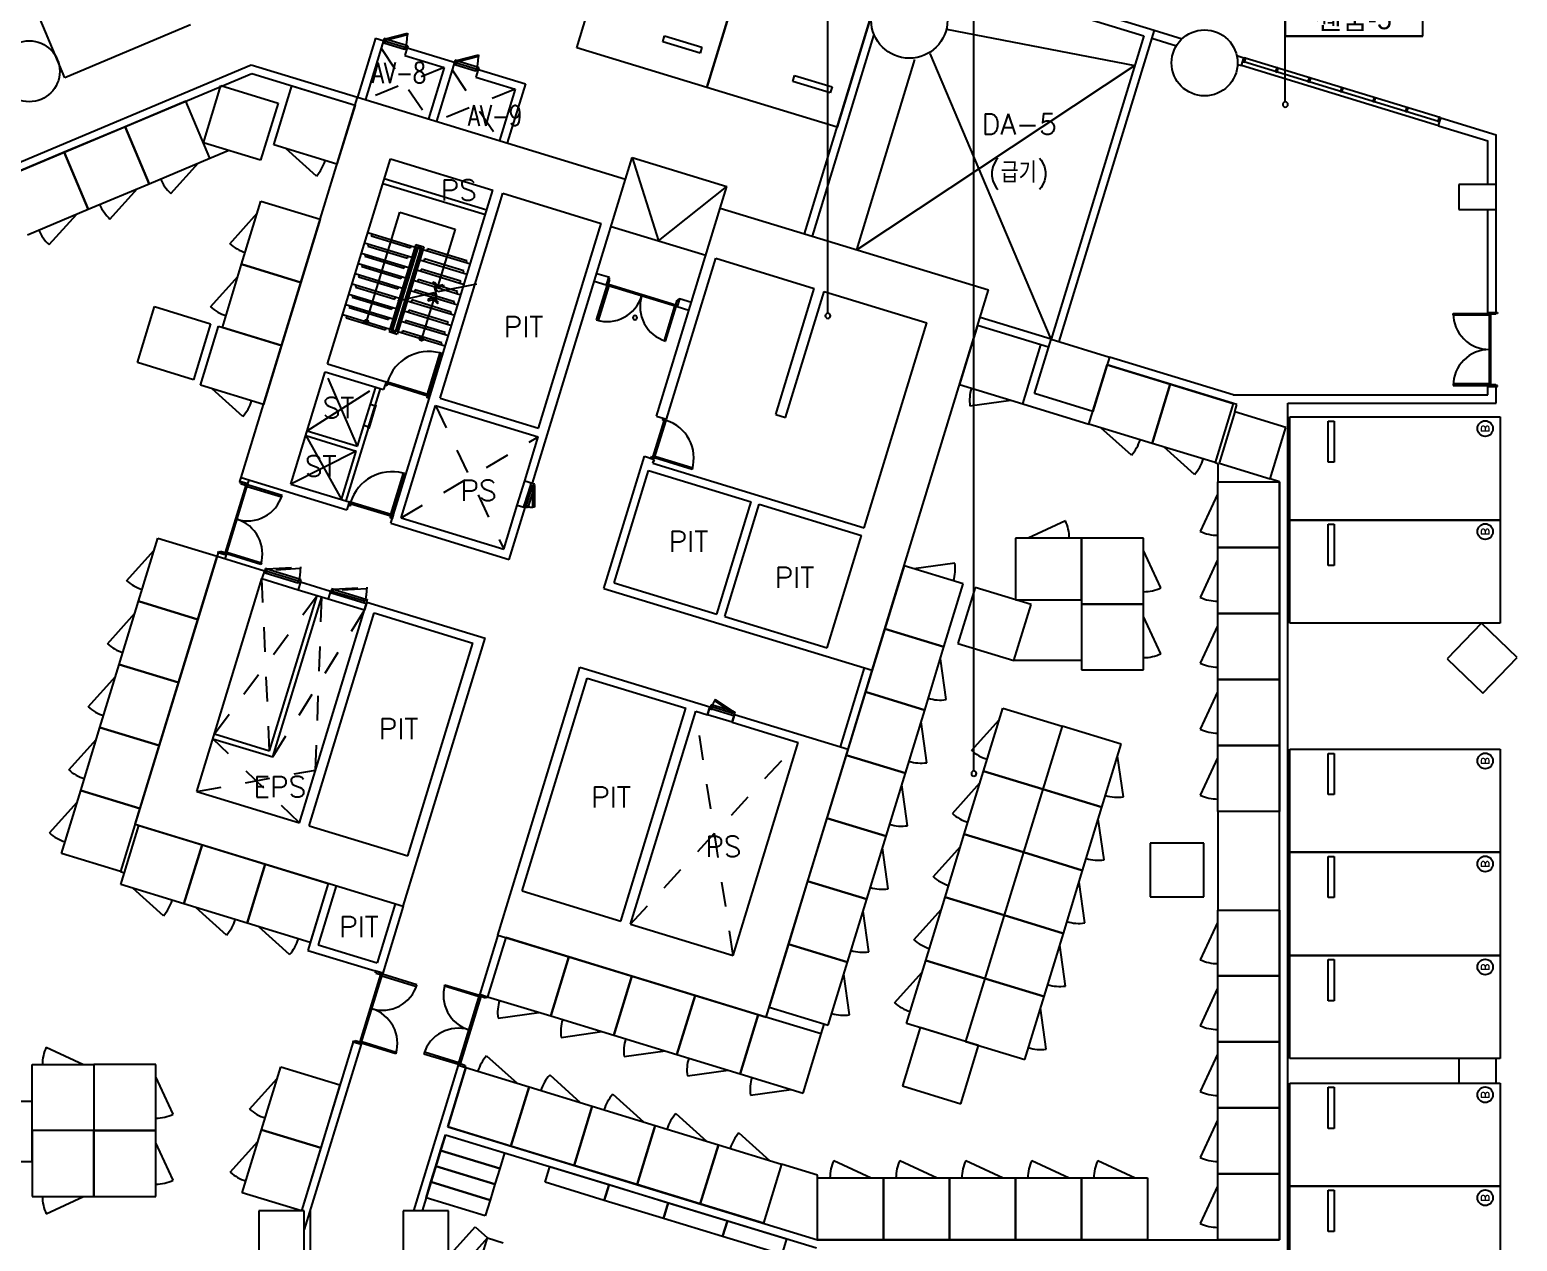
# Model space of a CAD drawing. Header units: millimetres. Extents: x -7614 to 421357, y 87385 to 341757.
# Drawn here: x 329664 to 365733, y 208990 to 238386 of the extents above; entities that cross this region are included whole.
import ezdxf
from ezdxf.enums import TextEntityAlignment as Align

# ---------------------------------------------------------------- set-up
doc = ezdxf.new("R2010")
doc.units = ezdxf.units.MM
doc.header["$LTSCALE"] = 600
doc.header["$MEASUREMENT"] = 0
doc.linetypes.add('HID', pattern=[5, 3, -2])
doc.linetypes.add('HIDDEN', pattern=[2, 1, -1])
for name, color, linetype in [('e-plan', 9, 'CONTINUOUS'), ('e-room-box', 7, 'CONTINUOUS'), ('e-text', 6, 'CONTINUOUS')]:
    doc.layers.add(name, color=color, linetype=linetype)
doc.styles.add('kiahn', font='romans.shx', dxfattribs={"bigfont": 'cadhs.shx'})
doc.styles.add('돋움', font='Dotum.ttf')

msp = doc.modelspace()

# ---------------------------------------------------------------- linework, layer by layer
at = {"layer": 'e-plan'}
for p, q in [((342926, 237947), (344388, 242729)), ((330518, 237222), (328579, 241831)), ((347544, 241764), (346082, 236983)), ((346082, 236983), (347544, 241764)), ((350700, 240799), (349238, 236018)), ((348449, 233436), (350554, 240322)), ((350554, 240322), (356929, 238373)), ((350687, 240072), (356679, 238240)), ((333560, 238502), (330518, 237222)), ((338049, 238185), (337610, 236750)), ((338240, 238126), (337802, 236692)), ((338049, 238185), (341683, 237074)), ((338255, 238174), (338226, 238078)), ((338226, 238078), (338259, 238068)), ((338288, 238164), (338255, 238174)), ((338259, 238068), (338273, 238064)), ((338273, 238064), (338288, 238111)), ((338273, 238064), (338752, 237917)), ((338274, 238116), (338288, 238164)), ((338288, 238111), (338274, 238116)), ((338288, 238164), (338795, 238009)), ((338288, 238111), (338766, 237965)), ((345011, 238096), (345055, 238240)), ((345919, 237818), (345011, 238096)), ((345055, 238240), (345963, 237962)), ((348640, 233378), (350127, 238242)), ((351896, 238401), (356459, 237518)), ((356679, 238240), (354428, 230876)), ((356929, 238373), (354619, 230818)), ((356871, 238182), (357469, 237999)), ((356929, 238373), (357605, 238166)), ((338752, 237917), (338766, 237965)), ((338766, 237913), (338752, 237917)), ((338814, 237951), (338756, 237759)), ((338756, 237759), (339712, 237467)), ((338766, 237965), (338781, 237961)), ((338799, 237903), (338766, 237913)), ((338781, 237961), (338795, 238009)), ((338795, 238009), (338829, 237998)), ((338799, 237903), (338829, 237998)), ((338829, 237998), (338799, 237903)), ((346082, 236983), (342926, 237947)), ((345963, 237962), (345919, 237818)), ((354428, 230876), (351497, 237806)), ((358930, 237761), (359102, 237708)), ((359043, 237517), (359102, 237708)), ((359043, 237517), (359102, 237708)), ((359111, 237706), (359082, 237610)), ((359150, 237694), (359111, 237706)), ((363855, 236255), (359131, 237700)), ((321702, 231927), (335034, 237538)), ((335034, 237538), (337610, 236750)), ((339712, 237467), (339332, 236224)), ((339962, 237600), (339523, 236165)), ((339976, 237648), (339947, 237552)), ((339947, 237552), (339980, 237542)), ((340010, 237637), (339976, 237648)), ((339980, 237542), (339995, 237537)), ((339995, 237590), (340010, 237637)), ((340009, 237585), (339995, 237590)), ((339995, 237537), (340009, 237585)), ((339995, 237537), (340473, 237391)), ((340009, 237585), (340488, 237439)), ((340010, 237637), (340517, 237482)), ((340473, 237391), (340488, 237439)), ((340487, 237387), (340473, 237391)), ((340535, 237424), (340477, 237233)), ((340521, 237377), (340487, 237387)), ((340488, 237439), (340502, 237435)), ((340502, 237435), (340517, 237482)), ((340517, 237482), (340550, 237472)), ((340550, 237472), (340521, 237377)), ((349716, 233049), (351127, 237665)), ((356459, 237518), (349716, 233049)), ((358950, 237546), (359043, 237517)), ((363825, 236055), (359043, 237517)), ((359082, 237610), (359121, 237598)), ((363826, 236160), (359101, 237604)), ((359121, 237598), (359150, 237694)), ((359899, 237465), (359870, 237369)), ((359870, 237369), (359908, 237357)), ((359937, 237453), (359899, 237465)), ((359908, 237357), (359937, 237453)), ((321742, 231727), (335045, 237325)), ((335045, 237325), (337552, 236559)), ((335583, 235592), (336022, 237027)), ((336022, 237027), (337552, 236559)), ((340477, 237233), (341433, 236941)), ((341683, 237074), (341244, 235639)), ((349238, 236018), (346082, 236983)), ((348167, 237131), (348211, 237275)), ((349075, 236854), (348167, 237131)), ((348211, 237275), (349119, 236997)), ((349119, 236997), (349075, 236854)), ((360686, 237224), (360657, 237128)), ((360657, 237128), (360695, 237117)), ((360724, 237212), (360686, 237224)), ((360695, 237117), (360724, 237212)), ((361474, 236983), (361444, 236888)), ((361512, 236972), (361474, 236983)), ((333449, 236654), (331974, 236033)), ((334031, 235271), (333449, 236654)), ((334789, 227522), (337610, 236750)), ((337610, 236750), (344113, 234762)), ((341433, 236941), (341053, 235698)), ((361444, 236888), (361483, 236876)), ((361483, 236876), (361512, 236972)), ((362261, 236743), (362232, 236647)), ((362232, 236647), (362270, 236635)), ((362299, 236731), (362261, 236743)), ((362270, 236635), (362299, 236731)), ((337552, 236559), (337113, 235124)), ((363048, 236502), (363019, 236406)), ((363019, 236406), (363057, 236395)), ((363087, 236490), (363048, 236502)), ((363057, 236395), (363087, 236490)), ((363836, 236261), (363806, 236166)), ((363874, 236250), (363836, 236261)), ((331974, 236033), (330500, 235412)), ((331974, 236033), (332556, 234650)), ((332556, 234650), (331974, 236033)), ((363806, 236166), (363845, 236154)), ((363825, 236055), (363883, 236247)), ((363825, 236055), (365020, 235690)), ((363845, 236154), (363874, 236250)), ((363883, 236247), (365220, 235838)), ((337113, 235124), (335583, 235592)), ((365020, 234627), (365020, 235690)), ((365220, 231527), (365220, 235838)), ((330500, 235412), (329025, 234792)), ((330500, 235412), (331081, 234030)), ((331081, 234030), (330500, 235412)), ((332556, 234650), (334031, 235271)), ((334031, 235271), (334478, 235459)), ((336614, 234835), (335870, 235504)), ((336887, 230279), (338407, 235252)), ((338407, 235252), (340894, 234491)), ((344113, 234762), (344274, 235288)), ((344274, 235288), (346569, 234586)), ((344274, 235288), (344910, 233264)), ((333083, 234413), (333754, 235155)), ((331081, 234030), (332556, 234650)), ((331608, 233793), (332280, 234534)), ((338226, 234659), (340712, 233899)), ((338261, 234774), (340747, 234013)), ((340790, 234154), (340894, 234491)), ((341858, 227384), (344113, 234762)), ((344910, 233264), (346569, 234586)), ((346408, 234060), (346569, 234586)), ((334802, 232694), (335270, 234224)), ((335270, 234224), (336704, 233786)), ((339315, 229327), (340790, 234154)), ((341026, 234071), (341133, 234418)), ((341133, 234418), (343523, 233687)), ((329607, 233409), (331081, 234030)), ((330133, 233172), (330805, 233913)), ((334513, 233194), (335182, 233937)), ((336704, 233786), (336236, 232255)), ((337826, 231299), (338639, 233957)), ((338639, 233957), (339978, 233548)), ((339612, 229446), (341026, 234071)), ((344865, 229011), (346408, 234060)), ((346408, 234060), (352911, 232072)), ((365020, 231527), (365020, 234027)), ((337860, 233463), (339008, 233113)), ((337956, 233434), (337941, 233386)), ((337941, 233386), (338898, 233094)), ((339978, 233548), (339558, 232175)), ((342003, 228715), (343523, 233687)), ((343762, 233614), (346058, 232913)), ((337784, 233215), (338932, 232864)), ((337880, 233185), (337865, 233138)), ((337865, 233138), (338822, 232845)), ((339027, 233175), (338381, 231061)), ((339054, 233125), (338431, 231088)), ((339070, 233094), (338462, 231104)), ((339137, 233073), (338529, 231084)), ((339168, 233090), (338546, 231053)), ((339218, 233116), (338572, 231003)), ((338898, 233094), (338912, 233142)), ((339027, 233175), (339218, 233116)), ((339046, 233101), (339070, 233094)), ((339054, 233125), (339168, 233090)), ((339070, 233094), (339137, 233073)), ((339137, 233073), (339161, 233066)), ((339199, 233054), (340347, 232703)), ((339310, 233073), (339295, 233025)), ((340266, 232780), (339310, 233073)), ((334334, 231164), (334802, 232694)), ((334802, 232694), (336236, 232255)), ((336236, 232255), (334802, 232694)), ((337632, 232717), (338780, 232367)), ((337708, 232966), (338856, 232615)), ((337728, 232688), (337713, 232640)), ((337804, 232937), (337789, 232889)), ((337789, 232889), (338746, 232597)), ((338822, 232845), (338836, 232893)), ((338970, 232852), (338994, 232845)), ((339061, 232824), (339085, 232817)), ((339123, 232805), (340271, 232455)), ((339233, 232824), (339219, 232776)), ((340190, 232532), (339233, 232824)), ((340251, 232732), (340266, 232780)), ((345104, 228938), (346297, 232840)), ((346297, 232840), (348687, 232109)), ((334045, 231664), (334714, 232407)), ((337556, 232469), (338704, 232118)), ((337652, 232440), (337637, 232392)), ((337637, 232392), (338594, 232099)), ((337713, 232640), (338670, 232348)), ((338670, 232348), (338684, 232396)), ((338746, 232597), (338760, 232644)), ((338818, 232355), (338842, 232348)), ((338894, 232604), (338918, 232596)), ((338909, 232327), (338933, 232320)), ((338971, 232308), (340119, 231957)), ((338985, 232576), (339009, 232568)), ((339047, 232557), (340195, 232206)), ((339081, 232327), (339067, 232279)), ((340038, 232034), (339081, 232327)), ((339157, 232575), (339143, 232528)), ((340114, 232283), (339157, 232575)), ((340175, 232484), (340190, 232532)), ((343699, 232379), (343412, 232467)), ((343699, 232379), (343640, 232188)), ((343699, 232379), (343640, 232188)), ((343695, 232213), (343730, 232328)), ((343722, 232372), (343699, 232379)), ((343711, 232334), (343722, 232372)), ((343730, 232328), (343711, 232334)), ((336236, 232255), (335768, 230725)), ((337404, 231972), (338552, 231621)), ((337480, 232220), (338628, 231869)), ((337500, 231942), (337485, 231894)), ((337576, 232191), (337561, 232143)), ((337561, 232143), (338518, 231851)), ((339459, 232001), (338578, 231798)), ((338594, 232099), (338608, 232147)), ((338742, 232106), (338766, 232099)), ((338833, 232078), (338857, 232071)), ((338895, 232059), (340043, 231709)), ((339005, 232078), (338991, 232030)), ((339962, 231786), (339005, 232078)), ((339434, 232247), (339466, 232273)), ((339545, 232133), (339434, 232247)), ((339536, 231891), (339459, 232001)), ((339466, 232273), (339558, 232175)), ((339557, 232024), (339480, 232134)), ((339480, 232134), (339536, 231891)), ((339697, 232167), (339545, 232133)), ((340495, 232215), (339557, 232024)), ((339558, 232175), (339688, 232205)), ((339688, 232205), (339697, 232167)), ((340023, 231987), (340038, 232034)), ((340099, 232235), (340114, 232283)), ((343640, 232188), (343353, 232276)), ((343408, 231344), (343664, 232181)), ((343702, 232169), (343446, 231332)), ((343640, 232188), (343664, 232181)), ((343664, 232181), (343676, 232219)), ((345337, 231669), (343664, 232181)), ((343664, 232181), (343702, 232169)), ((343676, 232219), (343695, 232213)), ((343695, 232213), (345330, 231713)), ((347752, 229048), (348687, 232109)), ((347752, 229048), (348687, 232109)), ((347991, 228975), (348927, 232036)), ((347991, 228975), (348927, 232036)), ((348927, 232036), (351413, 231275)), ((350090, 222844), (352911, 232072)), ((337328, 231723), (338476, 231372)), ((337424, 231694), (337409, 231646)), ((337409, 231646), (338366, 231353)), ((337485, 231894), (338442, 231602)), ((338442, 231602), (338456, 231650)), ((338518, 231851), (338532, 231899)), ((338590, 231609), (338614, 231602)), ((338666, 231858), (338690, 231850)), ((338681, 231581), (338705, 231574)), ((338757, 231830), (338781, 231823)), ((338819, 231811), (339967, 231460)), ((338853, 231581), (338839, 231533)), ((339810, 231288), (338853, 231581)), ((338929, 231829), (338915, 231782)), ((339886, 231537), (338929, 231829)), ((339469, 231884), (339165, 230890)), ((339469, 231884), (339313, 231851)), ((339313, 231851), (339325, 231812)), ((339325, 231812), (339456, 231842)), ((339456, 231842), (339548, 231744)), ((339576, 231771), (339469, 231884)), ((339548, 231744), (339576, 231771)), ((339947, 231738), (339962, 231786)), ((345299, 231681), (345043, 230844)), ((345082, 230832), (345337, 231669)), ((345337, 231669), (345299, 231681)), ((345330, 231713), (345365, 231828)), ((345349, 231707), (345330, 231713)), ((345337, 231669), (345349, 231707)), ((345361, 231662), (345337, 231669)), ((345420, 231853), (345361, 231662)), ((345420, 231853), (345361, 231662)), ((345648, 231574), (345361, 231662)), ((345365, 231828), (345384, 231822)), ((345384, 231822), (345396, 231860)), ((345396, 231860), (345420, 231853)), ((345707, 231765), (345420, 231853)), ((337252, 231474), (338400, 231123)), ((337348, 231445), (337333, 231397)), ((337333, 231397), (338290, 231105)), ((338366, 231353), (338380, 231401)), ((338514, 231360), (338538, 231353)), ((338605, 231333), (338629, 231325)), ((338667, 231314), (339815, 230963)), ((338743, 231562), (339891, 231211)), ((338777, 231332), (338763, 231284)), ((339734, 231040), (338777, 231332)), ((339795, 231241), (339810, 231288)), ((339871, 231489), (339886, 231537)), ((343446, 231332), (343408, 231344)), ((349893, 226303), (351413, 231275)), ((352648, 231211), (352210, 229777)), ((354370, 230685), (352648, 231211)), ((354178, 230744), (352648, 231211)), ((354428, 230876), (352707, 231403)), ((364180, 231502), (365055, 231502)), ((364180, 231462), (364180, 231502)), ((365055, 231462), (364180, 231462)), ((365020, 231527), (365220, 231527)), ((365055, 231502), (365055, 231527)), ((365055, 231527), (365255, 231527)), ((365055, 231502), (365055, 229752)), ((365055, 231502), (365055, 231462)), ((365095, 231502), (365055, 231502)), ((365095, 231482), (365095, 231502)), ((365095, 229772), (365095, 231482)), ((365215, 231482), (365095, 231482)), ((365255, 231502), (365215, 231502)), ((365215, 231502), (365215, 231482)), ((365255, 231527), (365255, 231502)), ((333800, 229759), (334238, 231193)), ((334238, 231193), (335768, 230725)), ((335768, 230725), (334334, 231164)), ((338290, 231105), (338304, 231153)), ((338381, 231061), (338572, 231003)), ((338431, 231088), (338546, 231053)), ((338438, 231112), (338462, 231104)), ((338462, 231104), (338529, 231084)), ((338529, 231084), (338553, 231077)), ((338591, 231065), (339739, 230714)), ((338701, 231084), (338687, 231036)), ((339658, 230791), (338701, 231084)), ((339719, 230992), (339734, 231040)), ((345043, 230844), (345082, 230832)), ((335768, 230725), (335330, 229291)), ((339608, 230544), (339302, 229541)), ((339340, 229529), (339646, 230532)), ((339646, 230532), (339608, 230544)), ((339643, 230743), (339658, 230791)), ((353740, 229309), (354178, 230744)), ((336887, 230279), (338302, 229846)), ((355346, 228818), (355785, 230252)), ((358936, 229289), (355785, 230252)), ((355785, 230252), (357315, 229785)), ((358843, 229527), (355843, 230444)), ((335995, 227362), (336828, 230088)), ((336828, 230088), (338244, 229655)), ((338302, 229846), (338244, 229655)), ((338312, 229843), (338288, 229767)), ((338288, 229767), (338331, 229754)), ((338336, 229836), (338312, 229843)), ((338324, 229798), (338336, 229836)), ((338343, 229792), (338324, 229798)), ((338331, 229754), (338343, 229792)), ((339340, 229529), (338336, 229836)), ((339309, 229497), (338343, 229792)), ((352210, 229777), (353740, 229309)), ((357315, 229785), (356876, 228350)), ((356876, 228350), (357315, 229785)), ((357315, 229785), (358845, 229317)), ((365055, 229792), (364180, 229792)), ((364180, 229792), (364180, 229752)), ((365055, 229752), (365055, 229792)), ((365215, 229772), (365095, 229772)), ((365095, 229772), (365095, 229752)), ((365215, 229752), (365215, 229772)), ((335330, 229291), (333800, 229759)), ((334830, 229002), (334087, 229671)), ((337925, 229297), (338052, 229713)), ((338040, 229262), (338167, 229678)), ((339297, 229458), (339309, 229497)), ((339340, 229445), (339297, 229458)), ((339302, 229541), (339340, 229529)), ((339309, 229497), (339328, 229491)), ((339328, 229491), (339340, 229529)), ((339340, 229529), (339364, 229522)), ((339364, 229522), (339340, 229445)), ((339612, 229446), (342003, 228715)), ((358843, 229527), (365020, 229527)), ((364180, 229752), (365055, 229752)), ((365020, 229727), (365220, 229727)), ((365020, 229527), (365020, 229727)), ((365020, 229727), (365220, 229727)), ((365020, 229727), (365220, 229727)), ((365020, 229527), (365020, 229727)), ((365020, 229727), (365220, 229727)), ((365095, 229752), (365055, 229752)), ((365055, 229752), (365055, 229727)), ((365055, 229727), (365255, 229727)), ((365255, 229752), (365215, 229752)), ((365220, 229327), (365220, 229727)), ((365220, 229327), (365220, 229727)), ((365255, 229727), (365255, 229752)), ((337767, 228781), (337925, 229297)), ((337873, 228717), (338049, 229291)), ((338058, 229288), (337883, 228714)), ((337925, 229297), (338040, 229262)), ((338049, 229291), (338058, 229288)), ((338423, 226411), (339315, 229327)), ((338673, 226544), (339506, 229269)), ((339506, 229269), (341992, 228509)), ((347752, 229048), (347991, 228975)), ((352462, 229258), (353453, 229397)), ((353740, 229309), (355346, 228818)), ((358845, 229317), (358406, 227882)), ((358882, 229112), (358936, 229289)), ((360170, 198627), (360170, 229327)), ((360170, 229327), (365220, 229327)), ((337334, 226953), (337882, 228746)), ((337614, 228279), (337767, 228781)), ((337882, 228746), (337767, 228781)), ((337883, 228714), (337873, 228717)), ((344783, 228027, 0), (345049, 228897, 0)), ((344816, 227996, 0), (345094, 228904, 0)), ((344865, 229011), (345104, 228938)), ((356876, 228350), (355346, 228818)), ((356377, 228061), (355633, 228730)), ((360220, 226490), (360220, 228990)), ((360220, 228990), (365320, 228990)), ((361145, 228890), (361295, 228890)), ((361145, 227890), (361145, 228890)), ((361295, 228890), (361295, 227890)), ((365320, 228990), (365320, 226490)), ((336355, 228538), (337579, 228164)), ((336390, 228653), (337614, 228279)), ((341666, 227443), (341992, 228509)), ((358406, 227882), (356876, 228350)), ((337219, 226988), (337579, 228164)), ((343587, 224832), (344567, 228036)), ((344567, 228036), (344806, 227962)), ((344776, 227867), (344806, 227962)), ((344806, 227962), (344776, 227867)), ((357907, 227593), (357163, 228263)), ((338716, 227627), (338410, 226624)), ((338448, 226612), (338755, 227616)), ((338755, 227616), (338716, 227627)), ((343837, 224965), (344670, 227690)), ((344670, 227690), (347156, 226930)), ((344776, 227867), (349893, 226303)), ((358406, 227882), (358470, 227863)), ((358470, 227863), (358470, 227420)), ((361295, 227890), (361145, 227890)), ((334900, 227336), (334400, 225701)), ((334432, 225670), (334944, 227344)), ((334760, 227426), (334753, 227402)), ((334753, 227402), (334791, 227391)), ((334760, 227426), (334789, 227522)), ((334760, 227426), (334951, 227368)), ((334951, 227368), (334760, 227426)), ((334791, 227391), (334785, 227371)), ((334785, 227371), (334900, 227336)), ((334789, 227522), (337352, 226738)), ((334900, 227336), (334906, 227355)), ((334906, 227355), (334944, 227344)), ((334944, 227344), (334932, 227305)), ((334932, 227305), (335769, 227050)), ((334944, 227344), (334951, 227368)), ((335781, 227088), (334944, 227344)), ((334951, 227368), (334980, 227463)), ((335995, 227362), (337410, 226929)), ((341485, 226850), (341666, 227443)), ((341802, 227338), (341656, 226860)), ((341666, 227443), (341858, 227384)), ((341850, 227324), (341704, 226846)), ((341902, 227323), (341747, 226817)), ((341806, 227353), (341802, 227338)), ((341802, 227338), (341850, 227324)), ((341816, 227386), (341806, 227353)), ((341912, 227357), (341816, 227386)), ((341850, 227324), (341854, 227338)), ((341854, 227338), (341902, 227323)), ((341902, 227323), (341912, 227357)), ((358470, 225820), (358470, 227420)), ((358470, 227420), (359970, 227420)), ((359970, 227420), (359745, 227489)), ((359970, 209027), (359970, 227420)), ((359970, 227420), (359970, 225820)), ((335769, 227050), (335781, 227088)), ((337410, 226929), (337352, 226738)), ((337420, 226927), (337397, 226850)), ((337444, 226919), (337420, 226927)), ((337432, 226881), (337444, 226919)), ((337451, 226875), (337432, 226881)), ((337440, 226837), (337451, 226875)), ((338448, 226612), (337444, 226919)), ((338417, 226580), (337451, 226875)), ((346323, 224205), (347156, 226930)), ((358048, 226213), (358470, 227120)), ((337397, 226850), (337440, 226837)), ((338406, 226542), (338417, 226580)), ((338449, 226528), (338406, 226542)), ((338410, 226624), (338448, 226612)), ((338417, 226580), (338436, 226574)), ((338436, 226574), (338448, 226612)), ((338448, 226612), (338472, 226605)), ((338472, 226605), (338449, 226528)), ((338673, 226544), (341159, 225783)), ((341159, 225783), (341485, 226850)), ((341292, 225534), (341676, 226791)), ((341485, 226850), (341676, 226791)), ((341641, 226812), (341651, 226846)), ((341737, 226783), (341641, 226812)), ((341651, 226846), (341656, 226860)), ((341656, 226860), (341704, 226846)), ((341704, 226846), (341699, 226831)), ((341699, 226831), (341747, 226817)), ((341747, 226817), (341737, 226783)), ((346514, 224146), (347348, 226872)), ((347348, 226872), (349834, 226111)), ((338423, 226411), (341292, 225534)), ((354777, 226474), (353870, 226051)), ((360220, 223990), (360220, 226490)), ((360220, 226490), (365320, 226490)), ((365320, 226490), (360220, 226490)), ((361145, 226390), (361295, 226390)), ((361145, 225390), (361145, 226390)), ((361295, 226390), (361295, 225390)), ((365320, 226490), (365320, 223990)), ((332302, 224518), (332770, 226048)), ((332770, 226048), (334204, 225609)), ((349001, 223386), (349834, 226111)), ((355170, 226051), (353570, 226051)), ((353570, 226051), (353570, 224551)), ((356670, 226051), (355170, 226051)), ((355170, 226051), (355170, 224451)), ((355170, 224551), (355170, 226051)), ((356670, 224451), (356670, 226051)), ((358470, 224220), (358470, 225820)), ((358470, 225820), (359970, 225820)), ((359970, 225820), (358470, 225820)), ((359970, 225820), (359970, 224220)), ((332013, 225017), (332682, 225761)), ((332216, 219106), (334204, 225609)), ((334204, 225609), (333737, 224079)), ((334234, 225705), (334204, 225609)), ((334204, 225609), (335352, 225258)), ((334234, 225705), (334241, 225729)), ((334234, 225705), (334425, 225646)), ((334425, 225646), (334234, 225705)), ((334241, 225729), (334279, 225717)), ((334279, 225717), (334285, 225736)), ((334285, 225736), (334400, 225701)), ((334400, 225701), (334394, 225682)), ((334394, 225682), (334432, 225670)), ((334425, 225646), (334396, 225551)), ((334432, 225670), (334425, 225646)), ((334432, 225670), (334444, 225708)), ((335269, 225414), (334432, 225670)), ((334444, 225708), (335281, 225453)), ((335281, 225453), (335269, 225414)), ((352094, 225444), (351104, 225305)), ((357093, 224844), (356670, 225751)), ((358048, 224613), (358470, 225520)), ((335352, 225258), (335293, 225067)), ((335379, 225313), (335350, 225217)), ((335350, 225217), (335383, 225207)), ((335412, 225303), (335379, 225313)), ((335383, 225207), (335398, 225202)), ((335398, 225255), (335412, 225303)), ((335412, 225250), (335398, 225255)), ((335398, 225202), (335412, 225250)), ((335398, 225202), (336163, 224969)), ((335412, 225303), (336206, 225060)), ((335412, 225250), (336177, 225016)), ((350865, 225378), (350397, 223848)), ((352299, 224939), (350865, 225378)), ((361295, 225390), (361145, 225390)), ((333715, 219903), (335293, 225067)), ((335293, 225067), (336173, 224798)), ((336163, 224969), (336177, 225016)), ((336177, 224964), (336163, 224969)), ((336232, 224989), (336173, 224798)), ((336173, 224798), (336900, 224576)), ((336173, 224798), (336900, 224576)), ((336177, 225016), (336192, 225012)), ((336210, 224954), (336177, 224964)), ((336192, 225012), (336206, 225060)), ((336206, 225060), (336240, 225050)), ((336240, 225050), (336210, 224954)), ((336232, 224989), (336958, 224767)), ((336232, 224989), (336958, 224767)), ((336958, 224767), (336900, 224576)), ((336958, 224767), (336900, 224576)), ((336986, 224822), (336956, 224726)), ((336956, 224726), (336990, 224716)), ((337019, 224811), (336986, 224822)), ((336990, 224716), (337004, 224711)), ((337004, 224764), (337019, 224811)), ((337019, 224759), (337004, 224764)), ((337004, 224711), (337019, 224759)), ((337004, 224711), (337769, 224477)), ((337019, 224811), (337813, 224569)), ((337019, 224759), (337784, 224525)), ((343587, 224832), (350090, 222844)), ((343837, 224965), (346323, 224205)), ((351831, 223409), (352299, 224939)), ((331834, 222988), (332302, 224518)), ((333737, 224079), (332302, 224518)), ((332302, 224518), (333737, 224079)), ((335480, 220890), (336632, 224658)), ((335560, 220740), (336747, 224623)), ((336201, 219143), (337838, 224498)), ((336900, 224576), (337780, 224307)), ((337769, 224477), (337784, 224525)), ((337784, 224473), (337769, 224477)), ((337838, 224498), (337780, 224307)), ((337784, 224525), (337798, 224521)), ((337817, 224463), (337784, 224473)), ((337798, 224521), (337813, 224569)), ((337813, 224569), (337846, 224558)), ((337846, 224558), (337817, 224463)), ((337838, 224498), (340707, 223621)), ((353570, 224551), (355170, 224551)), ((355170, 224451), (356670, 224451)), ((356670, 224451), (355170, 224451)), ((355170, 224451), (355170, 222851)), ((356670, 222851), (356670, 224451)), ((331545, 223487), (332214, 224231)), ((333737, 224079), (333269, 222549)), ((336440, 219070), (338019, 224234)), ((338019, 224234), (340410, 223503)), ((346514, 224146), (349001, 223386)), ((357093, 223244), (356670, 224151)), ((358470, 222620), (358470, 224220)), ((358470, 224220), (359970, 224220)), ((359970, 224220), (358470, 224220)), ((359970, 224220), (359970, 222620)), ((365320, 223990), (360220, 223990)), ((350397, 223848), (349929, 222318)), ((350397, 223848), (351831, 223409)), ((351831, 223409), (350397, 223848)), ((358048, 223013), (358470, 223920)), ((338719, 217118), (340707, 223621)), ((338831, 218339), (340410, 223503)), ((351364, 221879), (351831, 223409)), ((331366, 221457), (331834, 222988)), ((333269, 222549), (331834, 222988)), ((331834, 222988), (333269, 222549)), ((341014, 216416), (343002, 222919)), ((343002, 222919), (346158, 221954)), ((351883, 222132), (351744, 223122)), ((355170, 223079), (353529, 223079)), ((331077, 221957), (331747, 222701)), ((333269, 222549), (332801, 221019)), ((341604, 217491), (343183, 222655)), ((343183, 222655), (345574, 221924)), ((349899, 222902), (349314, 220990)), ((349505, 220931), (350090, 222844)), ((355170, 222851), (356670, 222851)), ((358470, 221020), (358470, 222620)), ((358470, 222620), (359970, 222620)), ((359970, 222620), (358470, 222620)), ((359970, 222620), (359970, 221020)), ((349929, 222318), (349461, 220788)), ((351364, 221879), (349929, 222318)), ((349929, 222318), (351364, 221879)), ((358048, 221413), (358470, 222320)), ((343995, 216760), (345574, 221924)), ((344234, 216687), (345813, 221851)), ((345813, 221851), (346100, 221763)), ((346100, 221763), (346158, 221954)), ((346158, 221954), (346100, 221763)), ((346185, 222009), (346156, 221913)), ((346156, 221913), (346189, 221903)), ((346219, 221999), (346185, 222009)), ((346189, 221903), (346204, 221899)), ((346204, 221951), (346219, 221999)), ((346218, 221947), (346204, 221951)), ((346204, 221899), (346218, 221947)), ((346682, 221753), (346204, 221899)), ((346697, 221800), (346218, 221947)), ((346726, 221844), (346219, 221999)), ((346711, 221796), (346726, 221844)), ((346726, 221844), (346759, 221834)), ((346759, 221834), (346730, 221738)), ((350896, 220349), (351364, 221879)), ((352793, 220397), (353260, 221927)), ((353260, 221927), (354695, 221488)), ((346693, 221582), (346100, 221763)), ((346682, 221753), (346697, 221800)), ((346696, 221748), (346682, 221753)), ((346693, 221582), (346751, 221773)), ((346751, 221773), (346693, 221582)), ((346693, 221582), (348299, 221091)), ((346730, 221738), (346696, 221748)), ((346697, 221800), (346711, 221796)), ((346751, 221773), (349505, 220931)), ((351415, 220602), (351276, 221592)), ((352503, 220896), (353173, 221640)), ((354695, 221488), (354227, 219958)), ((354695, 221488), (354227, 219958)), ((356129, 221050), (354695, 221488)), ((330609, 220427), (331279, 221171)), ((330899, 219927), (331366, 221457)), ((332801, 221019), (331366, 221457)), ((331366, 221457), (332801, 221019)), ((334106, 221184), (335560, 220740)), ((334141, 221299), (335480, 220890)), ((332801, 221019), (332333, 219489)), ((346720, 215927), (348299, 221091)), ((347517, 214428), (349505, 220931)), ((349461, 220788), (348994, 219258)), ((350896, 220349), (349461, 220788)), ((349461, 220788), (350896, 220349)), ((355661, 219520), (356129, 221050)), ((356181, 219772), (356042, 220763)), ((358470, 219420), (358470, 221020)), ((358470, 221020), (359970, 221020)), ((359970, 221020), (358470, 221020)), ((359970, 221020), (359970, 219420)), ((360220, 218427), (360220, 220927)), ((360220, 220927), (365320, 220927)), ((361145, 220827), (361295, 220827)), ((361145, 219827), (361145, 220827)), ((361295, 220827), (361295, 219827)), ((365320, 220927), (365320, 218427)), ((352325, 218867), (352793, 220397)), ((352793, 220397), (354227, 219958)), ((354227, 219958), (352793, 220397)), ((358048, 219813), (358470, 220720)), ((350428, 218819), (350896, 220349)), ((350947, 219072), (350808, 220062)), ((352035, 219366), (352705, 220110)), ((330431, 218397), (330899, 219927)), ((332333, 219489), (330899, 219927)), ((330899, 219927), (332333, 219489)), ((333715, 219903), (336201, 219143)), ((354227, 219958), (353759, 218428)), ((354227, 219958), (353759, 218428)), ((355661, 219520), (354227, 219958)), ((354227, 219958), (355661, 219520)), ((361295, 219827), (361145, 219827)), ((330142, 218897), (330811, 219640)), ((332333, 219489), (331865, 217959)), ((355194, 217989), (355661, 219520)), ((358470, 219420), (358470, 217027)), ((359970, 219420), (358470, 219420)), ((331873, 217643), (332312, 219077)), ((332216, 219106), (338719, 217118)), ((332312, 219077), (333842, 218609)), ((336440, 219070), (338831, 218339)), ((348994, 219258), (348526, 217728)), ((348994, 219258), (350428, 218819)), ((350428, 218819), (348994, 219258)), ((355713, 218242), (355574, 219233)), ((333403, 217175), (333842, 218609)), ((333842, 218609), (333403, 217175)), ((333842, 218609), (335372, 218141)), ((349960, 217289), (350428, 218819)), ((351568, 217836), (352237, 218580)), ((351857, 217337), (352325, 218867)), ((352325, 218867), (353759, 218428)), ((353759, 218428), (352325, 218867)), ((331865, 217959), (330431, 218397)), ((350480, 217542), (350340, 218532)), ((353759, 218428), (353291, 216898)), ((353759, 218428), (353291, 216898)), ((355194, 217989), (353759, 218428)), ((353759, 218428), (355194, 217989)), ((365320, 218427), (360220, 218427)), ((360220, 215927), (360220, 218427)), ((360220, 218427), (365320, 218427)), ((361145, 218327), (361295, 218327)), ((361145, 217327), (361145, 218327)), ((361295, 218327), (361295, 217327)), ((365320, 218427), (365320, 215927)), ((331865, 217959), (331961, 217929)), ((334933, 216707), (335372, 218141)), ((335372, 218141), (334933, 216707)), ((335372, 218141), (336902, 217674)), ((354726, 216459), (355194, 217989)), ((333403, 217175), (331873, 217643)), ((332904, 216885), (332160, 217555)), ((336902, 217674), (336405, 216048)), ((336902, 217674), (336464, 216239)), ((337093, 217615), (336655, 216181)), ((348526, 217728), (348058, 216197)), ((348526, 217728), (349960, 217289)), ((349960, 217289), (348526, 217728)), ((355245, 216712), (355106, 217703)), ((334933, 216707), (333403, 217175)), ((338528, 217177), (338089, 215742)), ((341604, 217491), (343995, 216760)), ((349492, 215759), (349960, 217289)), ((351389, 215806), (351857, 217337)), ((351857, 217337), (353291, 216898)), ((353291, 216898), (351857, 217337)), ((361295, 217327), (361145, 217327)), ((334434, 216418), (333690, 217087)), ((338719, 217118), (338222, 215492)), ((350012, 216012), (349872, 217002)), ((351100, 216306), (351769, 217050)), ((353291, 216898), (352824, 215368)), ((353291, 216898), (352824, 215368)), ((354726, 216459), (353291, 216898)), ((353291, 216898), (354726, 216459)), ((358470, 215427), (358470, 217027)), ((358470, 217027), (359970, 217027)), ((359970, 217027), (359970, 215427)), ((336464, 216239), (334933, 216707)), ((335964, 215950), (335220, 216619)), ((341014, 216416), (340576, 214982)), ((341014, 216416), (347517, 214428)), ((344234, 216687), (346720, 215927)), ((354258, 214929), (354726, 216459)), ((358048, 215820), (358470, 216727)), ((336655, 216181), (338089, 215742)), ((341204, 216358), (340766, 214924)), ((341205, 216358), (340767, 214923)), ((342734, 215891), (341204, 216358)), ((348058, 216197), (347590, 214667)), ((348058, 216197), (349492, 215759)), ((349492, 215759), (348058, 216197)), ((354777, 215182), (354638, 216173)), ((336405, 216048), (338222, 215492)), ((342296, 214456), (342734, 215891)), ((342734, 215891), (342296, 214456)), ((344264, 215423), (342734, 215891)), ((349025, 214229), (349492, 215759)), ((350921, 214276), (351389, 215806)), ((351389, 215806), (352824, 215368)), ((352824, 215368), (351389, 215806)), ((365320, 215927), (360220, 215927)), ((360220, 213427), (360220, 215927)), ((360220, 215927), (365320, 215927)), ((361145, 215827), (361295, 215827)), ((361145, 214827), (361145, 215827)), ((361295, 215827), (361295, 214827)), ((365320, 215927), (365320, 213427)), ((338171, 215461), (337671, 213826)), ((337703, 213795), (338215, 215469)), ((338031, 215551), (338023, 215527)), ((338023, 215527), (338062, 215515)), ((338222, 215492), (338031, 215551)), ((338062, 215515), (338056, 215496)), ((338056, 215496), (338171, 215461)), ((338171, 215461), (338176, 215480)), ((338176, 215480), (338215, 215469)), ((338215, 215469), (338203, 215430)), ((338203, 215430), (339040, 215174)), ((338215, 215469), (338222, 215492)), ((339051, 215213), (338215, 215469)), ((343826, 213988), (344264, 215423)), ((344264, 215423), (343826, 213988)), ((345795, 214955), (344264, 215423)), ((349544, 214481), (349405, 215472)), ((350632, 214776), (351301, 215520)), ((352824, 215368), (352356, 213838)), ((352824, 215368), (352356, 213838)), ((354258, 214929), (352824, 215368)), ((352824, 215368), (354258, 214929)), ((358470, 213827), (358470, 215427)), ((358470, 215427), (359970, 215427)), ((359970, 215427), (358470, 215427)), ((359970, 215427), (359970, 213827)), ((339040, 215174), (339051, 215213)), ((339720, 215176), (339732, 215214)), ((340557, 214920), (339720, 215176)), ((339732, 215214), (340568, 214958)), ((340568, 214958), (340576, 214982)), ((340576, 214982), (340767, 214923)), ((340576, 214982), (340767, 214923)), ((358048, 214220), (358470, 215127)), ((340057, 213285), (340568, 214958)), ((340601, 214927), (340101, 213292)), ((340568, 214958), (340557, 214920)), ((340607, 214946), (340568, 214958)), ((340601, 214927), (340607, 214946)), ((340715, 214892), (340601, 214927)), ((340721, 214911), (340715, 214892)), ((340760, 214900), (340721, 214911)), ((340767, 214923), (340760, 214900)), ((340766, 214924), (342296, 214456)), ((345795, 214955), (345356, 213520)), ((345356, 213520), (345795, 214955)), ((347325, 214487), (345795, 214955)), ((347590, 214667), (349025, 214229)), ((353790, 213399), (354258, 214929)), ((354310, 213652), (354170, 214642)), ((361295, 214827), (361145, 214827)), ((341018, 214405), (342009, 214544)), ((342296, 214456), (343826, 213988)), ((346886, 213053), (347325, 214487)), ((347325, 214487), (346886, 213053)), ((348855, 214019), (347325, 214487)), ((348855, 214019), (348928, 214258)), ((352356, 213838), (350921, 214276)), ((342548, 213937), (343539, 214076)), ((343826, 213988), (345356, 213520)), ((348416, 212585), (348855, 214019)), ((330064, 213699), (330970, 213277)), ((337504, 213830), (336250, 209727)), ((337696, 213771), (336320, 209272)), ((337504, 213830), (337512, 213853)), ((337504, 213830), (337696, 213771)), ((337696, 213771), (337504, 213830)), ((337512, 213853), (337550, 213842)), ((337550, 213842), (337556, 213861)), ((337556, 213861), (337671, 213826)), ((337671, 213826), (337665, 213807)), ((337665, 213807), (337703, 213795)), ((337703, 213795), (337696, 213771)), ((337703, 213795), (337715, 213833)), ((338540, 213539), (337703, 213795)), ((337715, 213833), (338552, 213577)), ((338552, 213577), (338540, 213539)), ((339232, 213579), (339220, 213540)), ((339220, 213540), (340057, 213285)), ((340068, 213323), (339232, 213579)), ((344079, 213469), (345069, 213608)), ((352356, 213838), (353790, 213399)), ((358470, 212227), (358470, 213827)), ((358470, 213827), (359970, 213827)), ((359970, 213827), (358470, 213827)), ((359970, 213827), (359970, 212227)), ((329720, 211677), (329720, 213277)), ((329720, 213277), (331220, 213277)), ((332720, 213277), (331220, 213277)), ((331220, 213277), (331220, 211677)), ((331220, 213277), (331220, 211677)), ((332720, 211677), (332720, 213277)), ((335283, 211695), (335751, 213225)), ((335751, 213225), (337186, 212787)), ((340049, 213261), (338969, 209727)), ((340241, 213202), (339802, 211768)), ((339802, 211768), (340241, 213202)), ((340057, 213285), (340049, 213261)), ((340049, 213261), (340241, 213202)), ((340049, 213261), (340241, 213202)), ((340057, 213285), (340068, 213323)), ((340095, 213273), (340057, 213285)), ((340101, 213292), (340095, 213273)), ((340216, 213257), (340101, 213292)), ((340210, 213238), (340216, 213257)), ((340248, 213226), (340210, 213238)), ((340241, 213202), (340248, 213226)), ((340241, 213202), (341771, 212734)), ((340740, 213491), (341484, 212822)), ((345356, 213520), (346886, 213053)), ((358048, 212620), (358470, 213527)), ((365320, 213427), (360220, 213427)), ((333143, 212070), (332720, 212977)), ((334994, 212195), (335664, 212939)), ((342271, 213024), (343014, 212354)), ((345609, 213001), (346599, 213140)), ((346886, 213053), (348416, 212585)), ((360220, 210327), (360220, 212827)), ((360220, 212827), (365320, 212827)), ((365320, 212827), (365320, 210327)), ((337186, 212787), (336718, 211257)), ((341771, 212734), (341332, 211300)), ((341332, 211300), (341771, 212734)), ((341771, 212734), (343301, 212267)), ((343801, 212556), (344544, 211886)), ((347139, 212533), (348129, 212673)), ((361145, 212727), (361295, 212727)), ((361145, 211727), (361145, 212727)), ((361295, 212727), (361295, 211727)), ((343301, 212267), (342862, 210832)), ((342862, 210832), (343301, 212267)), ((343301, 212267), (344831, 211799)), ((345331, 212088), (346074, 211419)), ((358470, 210627), (358470, 212227)), ((358470, 212227), (359970, 212227)), ((359970, 212227), (358470, 212227)), ((359970, 212227), (359970, 210627)), ((339802, 211768), (348767, 209027)), ((341332, 211300), (339802, 211768)), ((344831, 211799), (344392, 210364)), ((344392, 210364), (344831, 211799)), ((344831, 211799), (346361, 211331)), ((358048, 211020), (358470, 211927)), ((361295, 211727), (361145, 211727)), ((331220, 211677), (329720, 211677)), ((329720, 211677), (329720, 210077)), ((331220, 211677), (329720, 211677)), ((331220, 211677), (332720, 211677)), ((332720, 211677), (331220, 211677)), ((331220, 211677), (331220, 210077)), ((331220, 210077), (331220, 211677)), ((332720, 210077), (332720, 211677)), ((333143, 210470), (332720, 211377)), ((334526, 210665), (335196, 211408)), ((334816, 210165), (335283, 211695)), ((336718, 211257), (335283, 211695)), ((335283, 211695), (336718, 211257)), ((339744, 211576), (339178, 209727)), ((339627, 211194), (339744, 211576)), ((339744, 211576), (348738, 208827)), ((339744, 211576), (341178, 211138)), ((346861, 211620), (347604, 210951)), ((336718, 211257), (336250, 209727)), ((339510, 210811), (339627, 211194)), ((341061, 210755), (339627, 211194)), ((339627, 211194), (341061, 210755)), ((341178, 211138), (341061, 210755)), ((342862, 210832), (341332, 211300)), ((345922, 209897), (346361, 211331)), ((346361, 211331), (345922, 209897)), ((346361, 211331), (347891, 210863)), ((339393, 210429), (339510, 210811)), ((340944, 210373), (339510, 210811)), ((339510, 210811), (340944, 210373)), ((341061, 210755), (340944, 210373)), ((342160, 210420), (342277, 210802)), ((342277, 210802), (343711, 210363)), ((344392, 210364), (342862, 210832)), ((347891, 210863), (347453, 209429)), ((348767, 210595), (347891, 210863)), ((349161, 210949), (350067, 210527)), ((350761, 210949), (351667, 210527)), ((352361, 210949), (353267, 210527)), ((353961, 210949), (354867, 210527)), ((355561, 210949), (356467, 210527)), ((339276, 210046), (339393, 210429)), ((339393, 210429), (340827, 209990)), ((340827, 209990), (339393, 210429)), ((340944, 210373), (340827, 209990)), ((343594, 209981), (342160, 210420)), ((343594, 209981), (343711, 210363)), ((343711, 210363), (343594, 209981)), ((343711, 210363), (345145, 209925)), ((345922, 209897), (344392, 210364)), ((348767, 210527), (348767, 210595)), ((348767, 210527), (350367, 210527)), ((348767, 209027), (348767, 210527)), ((350367, 210527), (351967, 210527)), ((350367, 209027), (350367, 210527)), ((350367, 210527), (350367, 209027)), ((351967, 210527), (353567, 210527)), ((351967, 209027), (351967, 210527)), ((351967, 210527), (351967, 209027)), ((353567, 210527), (353567, 209027)), ((353567, 210527), (355167, 210527)), ((353567, 209027), (353567, 210527)), ((355167, 210527), (355167, 209027)), ((355167, 210527), (356767, 210527)), ((355167, 209027), (355167, 210527)), ((356767, 210527), (356767, 209027)), ((358048, 209420), (358470, 210327)), ((358470, 209027), (358470, 210627)), ((358470, 210627), (359970, 210627)), ((359970, 210627), (358470, 210627)), ((359970, 210627), (359970, 209027)), ((365320, 210327), (360220, 210327)), ((360220, 207827), (360220, 210327)), ((360220, 210327), (365320, 210327)), ((365320, 210327), (365320, 207827)), ((329720, 210077), (331220, 210077)), ((330064, 209654), (330970, 210077)), ((331220, 210077), (332720, 210077)), ((336250, 209727), (334816, 210165)), ((340710, 209608), (339276, 210046)), ((340827, 209990), (340710, 209608)), ((345029, 209542), (343594, 209981)), ((345029, 209542), (345145, 209925)), ((345145, 209925), (345029, 209542)), ((345145, 209925), (346580, 209486)), ((361145, 210227), (361295, 210227)), ((361145, 209227), (361145, 210227)), ((361295, 210227), (361295, 209227)), ((336461, 209731), (336461, 204377)), ((347453, 209429), (345922, 209897)), ((339460, 208222), (340464, 209337)), ((340464, 209337), (340761, 209069)), ((346463, 209104), (345029, 209542)), ((346463, 209104), (346580, 209486)), ((346580, 209486), (346463, 209104)), ((346580, 209486), (348014, 209048)), ((361295, 209227), (361145, 209227)), ((340761, 209069), (339758, 207955)), ((340323, 207635), (340761, 209069)), ((340761, 209069), (341144, 208952)), ((347897, 208665), (346463, 209104)), ((348014, 209048), (347897, 208665)), ((348767, 209027), (359970, 209027)), ((350367, 209027), (348767, 209027)), ((351967, 209027), (350367, 209027)), ((353567, 209027), (351967, 209027)), ((355167, 209027), (353567, 209027)), ((356767, 209027), (355167, 209027)), ((359970, 209027), (358470, 209027))]:
    msp.add_line(p, q, dxfattribs=at)
at = {"layer": 'e-plan', "linetype": 'HIDDEN'}
for p, q in [((338288, 238164), (338821, 238300)), ((338291, 238124), (338288, 238164)), ((338821, 238260), (338291, 238124)), ((338821, 238300), (338821, 238260)), ((338182, 237935), (339332, 236224)), ((340010, 237637), (340542, 237774)), ((340543, 237734), (340012, 237597)), ((340542, 237774), (340543, 237734)), ((339712, 237467), (337802, 236692)), ((339903, 237409), (341053, 235698)), ((340012, 237597), (340010, 237637)), ((341433, 236941), (339523, 236165)), ((339506, 229269), (341159, 225783)), ((338673, 226544), (341992, 228509)), ((341862, 227321), (341902, 227323)), ((341862, 226798), (341862, 227321)), ((341902, 227323), (341902, 226799)), ((341902, 226799), (341862, 226798)), ((335412, 225303), (336232, 225351)), ((335415, 225263), (335412, 225303)), ((336232, 225311), (335415, 225263)), ((336232, 225351), (336232, 225311)), ((335480, 220890), (335293, 225067)), ((337019, 224811), (337838, 224860)), ((337022, 224771), (337019, 224811)), ((337839, 224820), (337022, 224771)), ((337838, 224860), (337839, 224820)), ((334141, 221299), (336632, 224658)), ((336593, 220424), (336747, 224623)), ((335560, 220740), (337780, 224307)), ((346720, 215927), (345813, 221851)), ((346291, 222138), (346268, 222105)), ((346268, 222105), (346701, 221812)), ((346726, 221844), (346291, 222138)), ((346701, 221812), (346726, 221844)), ((336201, 219143), (334106, 221184)), ((344234, 216687), (348299, 221091)), ((333715, 219903), (336593, 220424))]:
    msp.add_line(p, q, dxfattribs=at)
at = {"layer": 'e-plan', "ltscale": 0.5}
for p, q in [((333874, 235644), (334298, 237031)), ((334298, 237031), (335684, 236607)), ((335684, 236607), (335261, 235220)), ((335261, 235220), (333874, 235644)), ((365220, 234627), (364320, 234627)), ((364320, 234627), (364320, 234027)), ((365220, 234027), (365220, 234627)), ((364320, 234027), (365220, 234027)), ((332274, 230309), (332689, 231667)), ((332689, 231667), (334047, 231252)), ((334047, 231252), (333632, 229894)), ((354025, 229557), (354428, 230876)), ((354428, 230876), (355843, 230444)), ((333632, 229894), (332274, 230309)), ((355843, 230444), (355440, 229124)), ((355440, 229124), (354025, 229557)), ((358882, 229112), (358502, 227869)), ((360125, 228732), (358882, 229112)), ((359745, 227489), (360125, 228732)), ((358502, 227869), (359745, 227489)), ((352586, 224852), (352171, 223494)), ((353944, 224437), (352586, 224852)), ((353529, 223079), (353944, 224437)), ((364869, 223986), (364036, 223123)), ((365733, 223152), (364869, 223986)), ((352171, 223494), (353529, 223079)), ((364036, 223123), (364899, 222289)), ((364899, 222289), (365733, 223152)), ((358130, 218647), (356830, 218647)), ((356830, 218647), (356830, 217347)), ((358130, 217347), (358130, 218647)), ((356830, 217347), (358130, 217347)), ((351256, 214174), (350823, 212759)), ((352671, 213741), (351256, 214174)), ((352239, 212326), (352671, 213741)), ((365220, 213427), (364320, 213427)), ((364320, 213427), (364320, 212827)), ((365220, 212827), (365220, 213427)), ((364320, 212827), (365220, 212827)), ((350823, 212759), (352239, 212326)), ((329720, 212377), (328270, 212377)), ((329720, 210927), (329720, 212377)), ((328270, 210927), (329720, 210927)), ((336320, 209727), (335220, 209727)), ((335220, 209727), (335220, 208627)), ((336320, 208627), (336320, 209727)), ((339820, 209727), (338720, 209727)), ((338720, 209727), (338720, 208627)), ((339820, 208627), (339820, 209727))]:
    msp.add_line(p, q, dxfattribs=at)
at = {"layer": 'e-plan', "linetype": 'HID'}
for p, q in [((337614, 228279), (336828, 230088)), ((336390, 228653), (338052, 229713)), ((336355, 228538), (337219, 226988)), ((337579, 228164), (335995, 227362))]:
    msp.add_line(p, q, dxfattribs=at)
at = {"layer": 'e-plan', "extrusion": (8.3924e-09, -4.60423e-09, 1)}
for p, q in [((345011, 228909, 0), (345024, 228952, 0)), ((345049, 228897, 0), (345011, 228909, 0)), ((345024, 228952, 0), (345101, 228928, 0)), ((345055, 228916, 0), (345049, 228897, 0)), ((345094, 228904, 0), (345055, 228916, 0)), ((345101, 228928, 0), (345094, 228904, 0)), ((344732, 227995, 0), (344745, 228038, 0)), ((344809, 227972, 0), (344732, 227995, 0)), ((344745, 228038, 0), (344783, 228027, 0)), ((344783, 228027, 0), (344778, 228008, 0)), ((344778, 228008, 0), (344816, 227996, 0)), ((344816, 227996, 0), (344809, 227972, 0)), ((344816, 227996, 0), (344828, 228034, 0)), ((345724, 227718, 0), (344816, 227996, 0)), ((344828, 228034, 0), (344847, 228028, 0)), ((344847, 228028, 0), (345717, 227762, 0)), ((345717, 227762, 0), (345736, 227756, 0)), ((345736, 227756, 0), (345724, 227718, 0))]:
    msp.add_line(p, q, dxfattribs=at)
at = {"layer": 'e-plan', "ltscale": 0.5}
for centre, radius in [((350992, 238619), 925), ((329650, 237377), 740), ((358151, 237581), 800)]:
    msp.add_circle(centre, radius, dxfattribs=at)
at = {"layer": 'e-plan'}
for centre, radius in [((337826, 231299), 50), ((339165, 230890), 50), ((364955, 228709), 189), ((364955, 226209), 189), ((364955, 220645), 189), ((364955, 218145), 189), ((364955, 215645), 189), ((364955, 212545), 189), ((364955, 210045), 189)]:
    msp.add_circle(centre, radius, dxfattribs=at)
at = {"layer": 'e-plan', "linetype": 'HIDDEN'}
for centre, radius, start, end in [((336827, 238341), 1996, 350.4052, 357.6584), ((338549, 237815), 1996, 350.4052, 357.6584), ((341873, 227228), 430, 253, 268.6359), ((334238, 225392), 1996, 350.4052, 357.6584), ((335845, 224901), 1996, 350.4052, 357.6584), ((346630, 221873), 430, 147.3641, 163)]:
    msp.add_arc(centre, radius, start, end, dxfattribs=at)
at = {"layer": 'e-plan'}
for centre, radius, start, end in [((335870, 235504), 1000, 318, 343), ((333754, 235155), 1000, 202.8243, 227.8243), ((332280, 234534), 1000, 202.8243, 227.8243), ((330805, 233913), 1000, 202.8243, 227.8243), ((335182, 233937), 1000, 228, 253), ((343664, 232181), 875, 253.0001, 343.0002), ((345337, 231669), 875, 163, 253.0001), ((334714, 232407), 1000, 228, 253), ((344340, 231399), 50, 133.0001, 313.0001), ((344340, 231399), 50, 313.0001, 133.0001), ((365055, 231502), 875, 180, 270.0001), ((339340, 229529), 1050, 75.1937, 163), ((365055, 229752), 875, 89.9999, 180), ((353453, 229397), 1000, 163, 188), ((334087, 229671), 1000, 318, 343), ((344816, 227996, 0), 950, 343, 73), ((355633, 228730), 1000, 317.9995, 342.9995), ((357163, 228263), 1000, 317.9995, 342.9995), ((338448, 226612), 1050, 75.1937, 163), ((334944, 227344), 875, 253, 343.0001), ((334432, 225670), 875, 343, 73.0002), ((353870, 226051), 1000, 0, 25), ((358470, 227120), 1000, 245, 270), ((351104, 225305), 1000, 343, 8), ((332682, 225761), 1000, 228, 253), ((356670, 225751), 1000, 270, 295), ((358470, 225520), 1000, 245, 270), ((332214, 224231), 1000, 228, 253), ((356670, 224151), 1000, 270, 295), ((358470, 223920), 1000, 245, 270), ((331747, 222701), 1000, 228, 253), ((351744, 223122), 1000, 253, 278), ((358470, 222320), 1000, 245, 270), ((353173, 221640), 1000, 228.0001, 253.0001), ((331279, 221171), 1000, 228, 253), ((351276, 221592), 1000, 253, 278), ((356042, 220763), 1000, 253.0001, 278.0001), ((358470, 220720), 1000, 245, 270), ((352705, 220110), 1000, 228.0001, 253.0001), ((350808, 220062), 1000, 253, 278), ((330811, 219640), 1000, 228, 253), ((355574, 219233), 1000, 253.0001, 278.0001), ((350340, 218532), 1000, 253, 278), ((352237, 218580), 1000, 228.0001, 253.0001), ((332160, 217555), 1000, 318, 343), ((333690, 217087), 1000, 318, 343), ((355106, 217703), 1000, 253.0001, 278.0001), ((335220, 216619), 1000, 318, 343), ((351769, 217050), 1000, 228.0001, 253.0001), ((349872, 217002), 1000, 253, 278), ((358470, 216727), 1000, 245, 270), ((338215, 215469), 875, 252.9999, 343), ((340568, 214958), 875, 163, 253.0001), ((354638, 216173), 1000, 253.0001, 278.0001), ((337703, 213795), 875, 343, 73.0001), ((342009, 214544), 1000, 163.0001, 188.0001), ((351301, 215520), 1000, 228.0001, 253.0001), ((343539, 214076), 1000, 163.0001, 188.0001), ((349405, 215472), 1000, 253, 278), ((340057, 213285), 875, 72.9999, 163), ((345069, 213608), 1000, 163.0001, 188.0001), ((358470, 215127), 1000, 245, 270), ((330970, 213277), 1000, 155, 180), ((354170, 214642), 1000, 253.0001, 278.0001), ((341484, 212822), 1000, 138.0001, 163.0001), ((346599, 213140), 1000, 163.0001, 188.0001), ((343014, 212354), 1000, 138.0001, 163.0001), ((348129, 212673), 1000, 163.0001, 188.0001), ((344544, 211886), 1000, 138.0001, 163.0001), ((358470, 213527), 1000, 245, 270), ((335664, 212939), 1000, 228, 253), ((346074, 211419), 1000, 138.0001, 163.0001), ((332720, 212977), 1000, 270, 295), ((347604, 210951), 1000, 138.0001, 163.0001), ((358470, 211927), 1000, 245, 270), ((335196, 211408), 1000, 228, 253), ((350067, 210527), 1000, 155, 180), ((351667, 210527), 1000, 155, 180), ((353267, 210527), 1000, 155, 180), ((354867, 210527), 1000, 155, 180), ((356467, 210527), 1000, 155, 180), ((332720, 211377), 1000, 270, 295), ((330970, 210077), 1000, 180, 205), ((358470, 210327), 1000, 245, 270)]:
    msp.add_arc(centre, radius, start, end, dxfattribs=at)
for p in [(359918, 237459), (360705, 237218), (361493, 236978), (362280, 236737), (363067, 236496)]:
    msp.add_point(p, dxfattribs=at)
at = {"layer": 'e-room-box'}
for p, q in [((349017, 231506), (349017, 262265)), ((352558, 220402), (352558, 262265)), ((360109, 236634), (360109, 239064)), ((360109, 239064), (360109, 238231)), ((363442, 238231), (363442, 239064)), ((363442, 238231), (360109, 238231)), ((360109, 238231), (363442, 238231))]:
    msp.add_line(p, q, dxfattribs=at)
for centre, start, end in [((360109, 236572), 90, 270), ((360109, 236572), 270, 90), ((349017, 231444), 90, 270), ((349017, 231444), 270, 90), ((352558, 220339), 90, 270), ((352558, 220339), 270, 90)]:
    msp.add_arc(centre, 62.5, start, end, dxfattribs=at)

# ---------------------------------------------------------------- texts
at = {"layer": 'e-plan', "style": 'kiahn', "width": 0.75}
for s, p in [('AV-8', (338619, 237343)), ('AV-9', (340945, 236303))]:
    msp.add_text(s, height=500, dxfattribs=at).set_placement(p, align=Align.MIDDLE_CENTER)
at = {"layer": 'e-plan', "style": 'kiahn'}
for s, p in [('DA-5', (354567, 235844)), ('(급기)', (354380, 234676)), ('PS', (340985, 226953)), ('EPS', (336367, 219764)), ('PS', (346919, 218316))]:
    msp.add_text(s, height=500, dxfattribs=at).set_placement(p, align=Align.RIGHT)
for s, p in [('PS', (340063, 234494)), ('PIT', (341636, 231180)), ('ST', (337152, 229215)), ('ST', (336718, 227795)), ('PIT', (345634, 225968)), ('PIT', (348205, 225095)), ('PIT', (338607, 221425)), ('PIT', (343758, 219767)), ('PIT', (337647, 216621))]:
    msp.add_text(s, height=500, dxfattribs=at).set_placement(p, align=Align.MIDDLE)
at = {"layer": 'e-plan', "style": 'kiahn', "text_generation_flag": 4}
for p in [(364854, 228610), (364854, 226110), (364854, 220546), (364854, 218046), (364854, 215546), (364854, 212446), (364854, 209946)]:
    msp.add_text('B', height=200, rotation=90, dxfattribs=at).set_placement(p)
at = {"layer": 'e-text', "style": '돋움'}
msp.add_text('휀룸-5', height=500, dxfattribs=at).set_placement((361775, 238648), align=Align.MIDDLE_CENTER)

doc.saveas('drawing.dxf')
